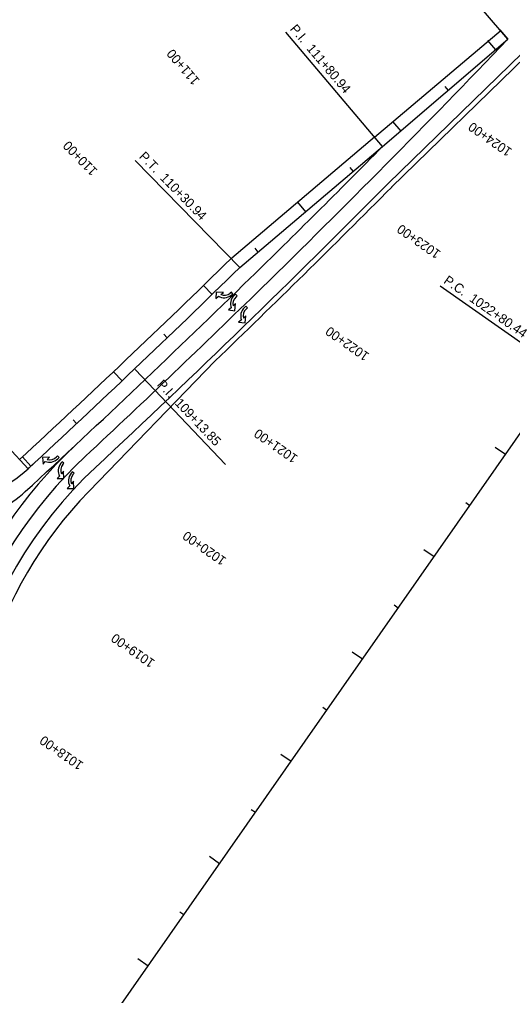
# Model space of a CAD drawing. Extents: x 955284 to 958152, y 796315 to 801506.
# Drawn here: x 956847 to 957242, y 798494 to 799276 of the extents above; entities that cross this region are included whole.
import ezdxf

# ---------------------------------------------------------------- set-up
doc = ezdxf.new("R2010")
doc.units = 0
for name, color, linetype in [('MAIN_P_CONSTCL-PC-PT-Sta-Ldr-Line', 7, 'Continuous'), ('MAIN_P_CONSTCL-PC-PT-Sta-Ldr-Text', 7, 'Continuous'), ('MAIN_P_CONSTCL-Tic-Sta-Line', 7, 'Continuous'), ('MAIN_P_CONSTCL-Tic-Sta-Text', 7, 'Continuous'), ('MAIN_P_EPSHLDR-Line', 7, 'Continuous'), ('MAIN_P_SIDECL-Line', 7, 'Continuous'), ('MAIN_P_SIDECL-PC-PT-Sta-Ldr-Line', 7, 'Continuous'), ('MAIN_P_SIDECL-PC-PT-Sta-Ldr-Text', 7, 'Continuous'), ('MAIN_P_SIDECL-Tic-Sta-Line', 7, 'Continuous'), ('MAIN_P_SIDECL-Tic-Sta-Text', 7, 'Continuous'), ('SIGN_P_SM-Cell', 7, 'Continuous'), ('SIGN_P_SM-Markings', 7, 'Continuous')]:
    doc.layers.add(name, color=color, linetype=linetype)

msp = doc.modelspace()

# ---------------------------------------------------------------- linework, layer by layer
at = {"layer": 'MAIN_P_CONSTCL-PC-PT-Sta-Ldr-Line'}
msp.add_lwpolyline([(957282.66, 798993.6), (957184.28, 799062.31)], dxfattribs=at)
at = {"layer": 'MAIN_P_CONSTCL-Tic-Sta-Line'}
for points in [[(957228.4, 798933.38), (957236.6, 798927.65)], [(957204.69, 798888.95), (957207.97, 798886.66)], [(957171.14, 798851.4), (957179.34, 798845.67)], [(957147.43, 798806.97), (957150.71, 798804.68)], [(957113.88, 798769.41), (957122.08, 798763.69)], [(957090.17, 798724.99), (957093.45, 798722.7)], [(957056.62, 798687.43), (957064.81, 798681.71)], [(957032.9, 798643.01), (957036.18, 798640.72)], [(956999.35, 798605.45), (957007.55, 798599.72)], [(956975.64, 798561.02), (956978.92, 798558.73)], [(956942.09, 798523.47), (956950.29, 798517.74)]]:
    msp.add_lwpolyline(points, dxfattribs=at)
at = {"layer": 'MAIN_P_EPSHLDR-Line'}
for p, q in [((957131.67, 799181.97), (957233.01, 799267.74)), ((957252.88, 799246.47), (957145.38, 799141.85)), ((957017.26, 799085.05), (957131.71, 799182.01)), ((956902.64, 798897.76), (957004.11, 799002.66))]:
    msp.add_line(p, q, dxfattribs=at)
for centre, radius, start, end in [((951114.03, 805122.05), 8493.52, 313.906106, 315.244448), ((951114.03, 805122.05), 8443.52, 312.766042, 314.353276), ((957147.01, 798661.37), 340, 135.94978, 190.4196)]:
    msp.add_arc(centre, radius, start, end, dxfattribs=at)
at = {"layer": 'MAIN_P_SIDECL-Line'}
for p, q in [((957138.18, 799174.38), (957238.53, 799260.4)), ((957023.73, 799077.42), (957138.18, 799174.38)), ((955423.82, 796332.29), (957282.66, 798993.6))]:
    msp.add_line(p, q, dxfattribs=at)
for centre, radius, start, end in [((951114.04, 805122.05), 8453.52, 312.766042, 314.353277), ((956786.13, 798989.46), 100, 198.65271, 312.76628)]:
    msp.add_arc(centre, radius, start, end, dxfattribs=at)
at = {"layer": 'MAIN_P_SIDECL-PC-PT-Sta-Ldr-Line'}
for points in [[(957238.53, 799260.4), (957160.43, 799351.51)], [(957138.18, 799174.38), (957060.61, 799265.94)], [(957023.73, 799077.42), (956939.84, 799163.22)], [(956854.03, 798916.05), (956772.55, 799004.14)], [(956940, 798995.56), (957012.35, 798919.47)]]:
    msp.add_lwpolyline(points, dxfattribs=at)
at = {"layer": 'MAIN_P_SIDECL-Tic-Sta-Line'}
for points in [[(957232.02, 799267.99), (957238.53, 799260.4)], [(957222.07, 799259.46), (957228.58, 799251.87)], [(957188.01, 799222.36), (957190.61, 799219.33)], [(957146.14, 799194.38), (957152.65, 799186.79)], [(957111.99, 799157.43), (957114.57, 799154.38)], [(957069.96, 799129.69), (957076.42, 799122.06)], [(957035.69, 799092.79), (957038.27, 799089.74)], [(956994.6, 799063.01), (957001.57, 799055.83)], [(956962.82, 799024), (956965.59, 799021.12)], [(956922.52, 798993.87), (956929.4, 798986.61)], [(956890.27, 798955.24), (956893.01, 798952.32)], [(956849.62, 798925.59), (956856.41, 798918.25)]]:
    msp.add_lwpolyline(points, dxfattribs=at)
at = {"layer": 'SIGN_P_SM-Cell'}
for p, q in [((957004.8, 799057.72), (957004.61, 799052.44)), ((957010.64, 799057.26), (957004.8, 799057.72)), ((957008.41, 799055.78), (957010.64, 799057.26)), ((957016.98, 799057.51), (957016.11, 799056.82)), ((957018.11, 799056.09), (957016.98, 799057.51)), ((957004.61, 799052.44), (957006.69, 799054.41)), ((957016.89, 799055.11), (957018.11, 799056.09)), ((957020.38, 799056.08), (957019.22, 799055.04)), ((957021.6, 799054.73), (957020.38, 799056.08)), ((957020.77, 799053.98), (957021.6, 799054.73)), ((957016.86, 799045.08), (957014.58, 799043.35)), ((957014.58, 799043.35), (957019.83, 799042.68)), ((957020.32, 799048.52), (957018.49, 799046.55)), ((957019.83, 799042.68), (957020.32, 799048.52)), ((957028.59, 799046.35), (957027.43, 799045.3)), ((957029.81, 799044.99), (957028.59, 799046.35)), ((957028.98, 799044.25), (957029.81, 799044.99)), ((957025.07, 799035.34), (957022.79, 799033.61)), ((957022.79, 799033.61), (957028.03, 799032.94)), ((957028.53, 799038.78), (957026.7, 799036.82)), ((957028.03, 799032.94), (957028.53, 799038.78)), ((956871.36, 798925.34), (956865.52, 798924.99)), ((956865.52, 798924.99), (956866.06, 798919.73)), ((956869.36, 798923.56), (956871.36, 798925.34)), ((956877.6, 798926.47), (956876.84, 798925.66)), ((956878.93, 798925.22), (956877.6, 798926.47)), ((956877.85, 798924.08), (956878.93, 798925.22)), ((956866.06, 798919.73), (956867.84, 798921.97)), ((956881.34, 798921.63), (956880.34, 798920.43)), ((956882.73, 798920.46), (956881.34, 798921.63)), ((956882.02, 798919.61), (956882.73, 798920.46)), ((956879.39, 798910.24), (956877.37, 798908.21)), ((956882.34, 798914.13), (956880.8, 798911.93)), ((956882.65, 798908.28), (956882.34, 798914.13)), ((956889.5, 798913.66), (956888.5, 798912.46)), ((956890.9, 798912.49), (956889.5, 798913.66)), ((956890.18, 798911.64), (956890.9, 798912.49)), ((956877.37, 798908.21), (956882.65, 798908.28)), ((956887.55, 798902.27), (956885.53, 798900.24)), ((956890.5, 798906.16), (956888.96, 798903.96)), ((956890.82, 798900.31), (956890.5, 798906.16)), ((956885.53, 798900.24), (956890.82, 798900.31))]:
    msp.add_line(p, q, dxfattribs=at)
for centre, major_axis, start_param, end_param in [((957012.18, 799061.75), (-7.23, -5.78), 0.287648, 1.52132), ((957012.18, 799061.75), (-5.6, -4.48), 0.375327, 1.569666), ((957025, 799049.3), (-6.88, -6.19), 4.761865, 5.995538), ((957025, 799049.3), (-5.33, -4.8), 4.713519, 5.907858), ((957033.21, 799039.57), (-6.88, -6.19), 4.761865, 5.995538), ((957033.21, 799039.57), (-5.33, -4.8), 4.713519, 5.907858), ((956872.26, 798930), (-6.36, -6.72), 0.287648, 1.52132), ((956872.26, 798930), (-4.93, -5.21), 0.375327, 1.569666), ((956886.86, 798915.56), (-5.95, -7.09), 4.761865, 5.995538), ((956886.86, 798915.56), (-4.61, -5.49), 4.713519, 5.907858), ((956895.02, 798907.59), (-5.95, -7.09), 4.761865, 5.995538), ((956895.02, 798907.59), (-4.61, -5.49), 4.713519, 5.907858)]:
    msp.add_ellipse(centre, major_axis=major_axis, ratio=0.879686, start_param=start_param, end_param=end_param, dxfattribs=at)
at = {"layer": 'SIGN_P_SM-Markings'}
msp.add_line((957250.09, 799249.33), (957142.59, 799144.72), dxfattribs=at)
for centre, radius, start, end in [((951114.03, 805122.05), 8477.52, 314.35976, 316.256212), ((951114.03, 805122.05), 8465.52, 314.353276, 315.365973), ((951114.03, 805122.05), 8489.52, 313.039272, 315.244448), ((951114.03, 805122.05), 8453.52, 312.766042, 314.353276), ((951114.03, 805122.05), 8465.52, 312.671125, 314.353276), ((951114.03, 805122.05), 8477.52, 313.039272, 314.359757), ((956786.13, 798989.46), 100, 198.65271, 312.76628), ((957147.01, 798661.37), 374, 133.03927, 184.84682), ((957147.01, 798661.37), 362, 133.03927, 188.75374), ((957147.01, 798661.37), 350, 133.03927, 199.02368), ((956790.87, 798963.9), 90, 280.51432, 312.67112), ((957320.24, 798591.56), 500, 190.63066, 198.91767)]:
    msp.add_arc(centre, radius, start, end, dxfattribs=at)

# ---------------------------------------------------------------- texts
at = {"layer": 'MAIN_P_CONSTCL-PC-PT-Sta-Ldr-Text'}
msp.add_text('P.C.  1022+80.44', height=7.5, rotation=325.06686, dxfattribs=at).set_placement((957186.43, 799065.39))
at = {"layer": 'MAIN_P_CONSTCL-Tic-Sta-Text'}
for s, rotation, p in [('1024+00', 145.13314, (957242.45, 799171.91)), ('1023+00', 145.07771, (957185.32, 799089.99)), ('1022+00', 145.06686, (957128.07, 799008.03)), ('1021+00', 145.06686, (957070.81, 798926.05)), ('1020+00', 145.06686, (957013.55, 798844.07)), ('1019+00', 145.06686, (956956.29, 798762.08)), ('1018+00', 145.06686, (956899.02, 798680.1))]:
    msp.add_text(s, height=7.5, rotation=rotation, dxfattribs=at).set_placement(p)
at = {"layer": 'MAIN_P_SIDECL-PC-PT-Sta-Ldr-Text'}
for s, rotation, p in [('P.I.  111+80.94', 310.27124, (957063.47, 799268.36)), ('P.T.  110+30.94', 314.35328, (956942.52, 799165.85)), ('P.I.  109+13.85', 313.55966, (956956.93, 798983.19))]:
    msp.add_text(s, height=7.5, rotation=rotation, dxfattribs=at).set_placement(p)
at = {"layer": 'MAIN_P_SIDECL-Tic-Sta-Text'}
for s, rotation, p in [('111+00', 130.27124, (956992.02, 799227.49)), ('110+00', 134.1436, (956910.24, 799155.32))]:
    msp.add_text(s, height=7.5, rotation=rotation, dxfattribs=at).set_placement(p)

doc.saveas('drawing.dxf')
